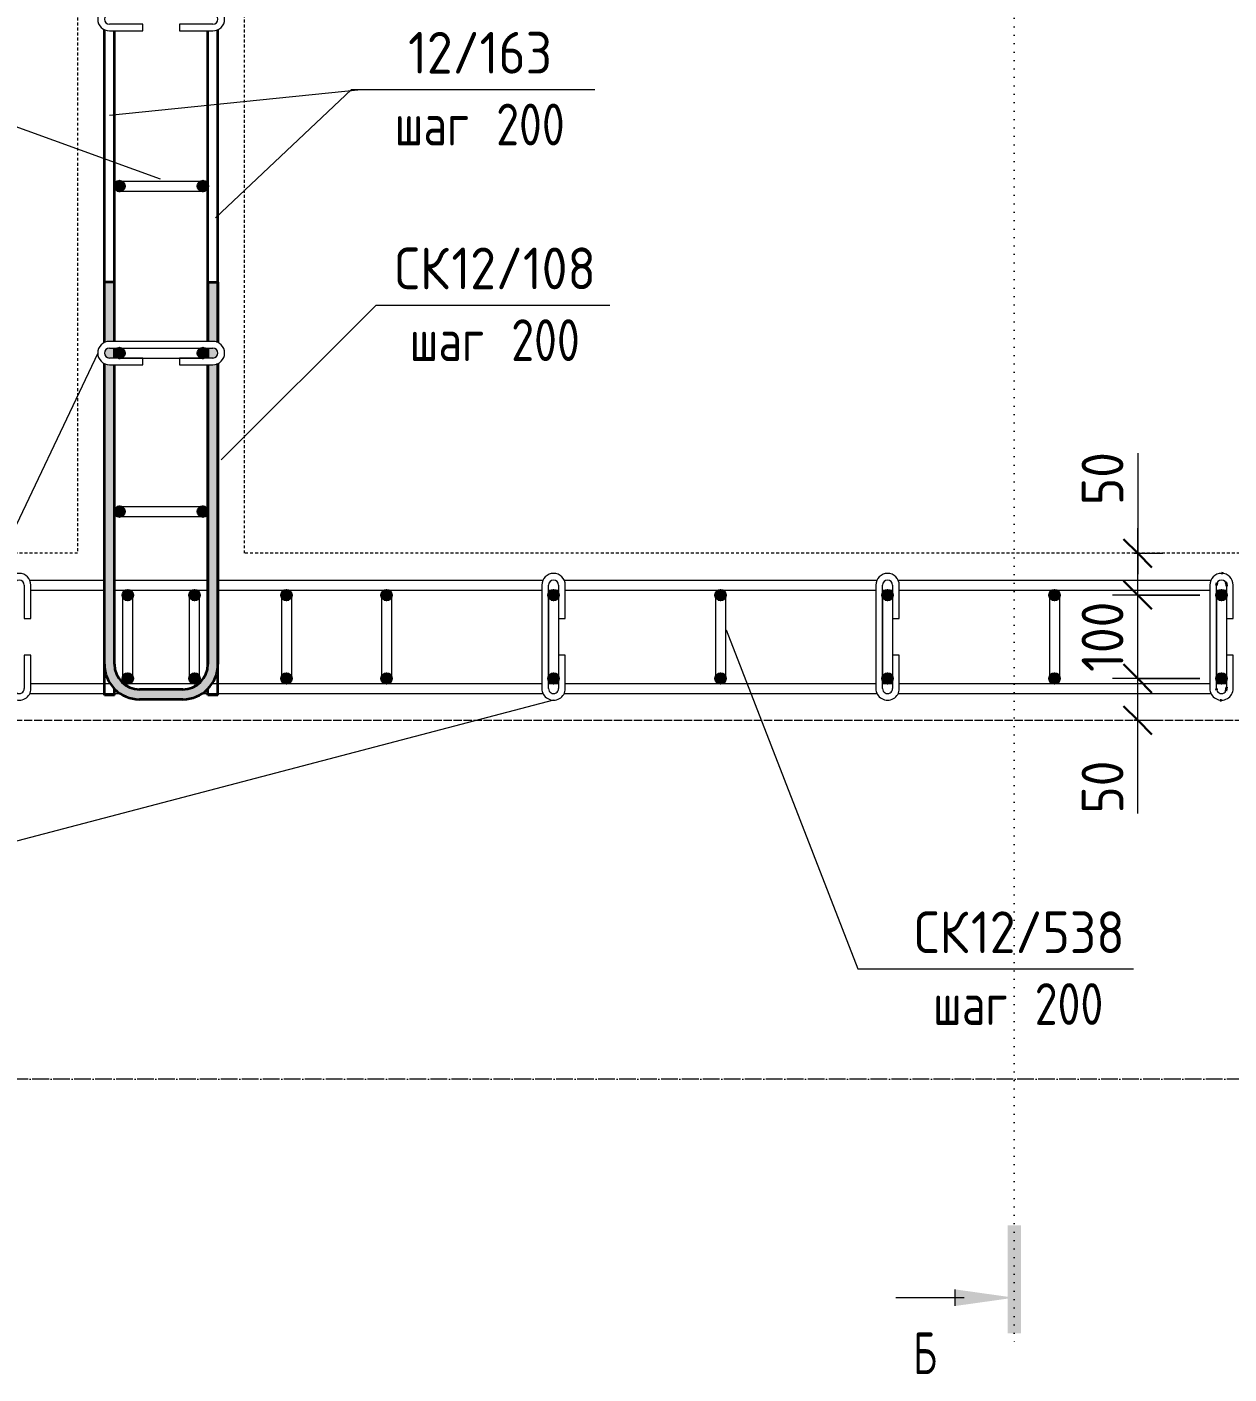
# Model space of a CAD drawing. Header units: millimetres. Extents: x -35709 to -15218, y -2926 to 78616.
# Drawn here: x -31941 to -30501, y 75552 to 77166 of the extents above; entities that cross this region are included whole.
import ezdxf

# ---------------------------------------------------------------- set-up
doc = ezdxf.new("R2010")
doc.units = ezdxf.units.MM
for name, pattern in [('01 Штриховая _4 мм_', [6, 3.5, -2.5]), ('01 Штриховая _8 мм_', [12, 8, -4]), ('02 Штрихпунктирная _20 мм_', [25, 20, -2.5, 0, -2.5]), ('04 Пунктир 10мм', [10, 0, -10])]:
    doc.linetypes.add(name, pattern=pattern)
for name, color, linetype, lineweight in [('AA_Dim', 7, 'Continuous', 9), ('AA_Dim-20', 7, 'Continuous', 9), ('AA_Oformlenie', 7, 'Continuous', 9), ('AA_Razrez', 7, 'Continuous', 9), ('AA_Vinoska', 7, 'Continuous', 9), ('KR_Armatura', 7, 'Continuous', 20), ('KR_Armatura_Tonkie', 7, 'Continuous', 20), ('Оси', 7, 'Continuous', 9)]:
    doc.layers.add(name, color=color, linetype=linetype, lineweight=lineweight)
doc.layers.add('AF_Stena_Опалубка', color=7, linetype='Continuous', lineweight=20, true_color=0x0063c6)
doc.layers.add('KR_Fundament', color=7, linetype='Continuous', lineweight=20, true_color=0x804000)
doc.styles.add('ISOCPEUR', font='isocpeur.TTF', dxfattribs={"width": 0.7, "height": 50})
doc.styles.add('ISOCPEUR_1', font='isocpeur.TTF', dxfattribs={"width": 0.9, "height": 50})
doc.styles.add('ISOCPEUR_2', font='isocpeur.TTF', dxfattribs={"width": 0.8, "height": 50})
doc.dimstyles.new('00_Точн_3_знака__прозр_', dxfattribs={"dimscale": 304.8, "dimtxt": 50.137748, "dimasz": 0.111549, "dimexe": 0.098425, "dimexo": 0.065617, "dimgap": 0.006562, "dimtad": 1, "dimdec": 3, "dimrnd": 0.001, "dimdsep": 46, "dimtxsty": 'ISOCPEUR_1', "dimblk1": 'OBLIQUE', "dimblk2": 'OBLIQUE', "dimsah": 1, "dimcen": 0.09, "dimdle": 0.098425, "dimazin": 0, "dimtfac": 1, "dimtdec": 4, "dimtix": 1, "dimtmove": 0, "dimatfit": 3, "dimfxl": 1, "dimtvp": 1, "dimtolj": 1, "dimtzin": 0, "dimlwd": 18, "dimlwe": 18, "dimarcsym": 2})
doc.dimstyles.new('00_Точн_3_знака__прозр__1', dxfattribs={"dimscale": 304.8, "dimtxt": 50.137748, "dimasz": 0.111549, "dimexe": 0.098425, "dimexo": 0.065617, "dimgap": 0.006562, "dimtad": 1, "dimdec": 3, "dimrnd": 0.001, "dimdsep": 46, "dimtxsty": 'ISOCPEUR_1', "dimblk1": 'OBLIQUE', "dimblk2": 'OBLIQUE', "dimsah": 1, "dimcen": 0.09, "dimdle": 0.098425, "dimazin": 0, "dimtfac": 1, "dimtdec": 4, "dimtix": 1, "dimtmove": 1, "dimatfit": 3, "dimfxl": 1, "dimtvp": 1, "dimtolj": 1, "dimtzin": 0, "dimlwd": 18, "dimlwe": 18, "dimarcsym": 2})

# ---------------------------------------------------------------- blocks, each defined once
blk = doc.blocks.new('261_Шпилька массив _НесАрм_РабПлоск_ - 6 А240-3883579-План армирования стен')
at = {"layer": 'KR_Armatura_Tonkie', "lineweight": 35}
for p, q in [((40.6, 9.2), (42.4, 9.4)), ((165.8, 9.5), (169, 8.8)), ((180.3, 2.1), (180.4, 3.6)), ((43.9, -2.5), (39.2, -1.6)), ((168.9, -1.9), (165, -2.5)), ((169.9, -1.3), (169, -1.9))]:
    blk.add_line(p, q, dxfattribs=at)
at = {"layer": 'KR_Armatura_Tonkie', "lineweight": 35, "flags": 128}
blk.add_lwpolyline([(28.6, 5.2), (28.5, 5), (28.4, 3.6)], dxfattribs=at)
blk = doc.blocks.new('079_Шпилька _ЭлУзла_ - d8 А240-3884576-План армирования стен')
at = {"layer": 'AA_Oformlenie'}
for p, q in [((40, 14), (0, 14)), ((0, 6), (40, 6)), ((40, 6), (40, 14)), ((124, 14), (84, 14)), ((84, 14), (84, 6)), ((84, 6), (124, 6)), ((124, -6), (0, -6)), ((0, -14), (124, -14))]:
    blk.add_line(p, q, dxfattribs=at)
for centre, radius, start, end in [((0, 0), 14, 90, 270), ((0, 0), 6, 90, 270), ((124, 0), 14, 270, 90), ((124, 0), 6, 270, 90)]:
    blk.add_arc(centre, radius, start, end, dxfattribs=at)
blk = doc.blocks.new('Разрез - Номер узла_ сзади-394133-План армирования стен')
at = {"layer": 'AA_Razrez'}
for points in [[(7.329, 0.404), (7.329, -0.394), (0.873, -0.394), (0.873, 0.404)], [(3.497, -3.533), (2.503, -3.533), (3, 0)]]:
    blk.add_hatch(color=256, dxfattribs=at).paths.add_polyline_path(points)
for p, q in [((3, -3), (3, -7.096)), ((2.503, -3.533), (3.497, -3.533))]:
    blk.add_line(p, q, dxfattribs=at)
blk = doc.blocks.new('DIMBLOCK28-План армирования стен')
at = {"layer": 'AA_Dim-20', "color": 30, "lineweight": 30, "true_color": 0xff8000, "transparency": 16777216}
for p, q in [((-30610.5, 76385), (-30627.5, 76402)), ((-30610.5, 76385), (-30593.5, 76368)), ((-30610.5, 76335), (-30627.5, 76352)), ((-30610.5, 76335), (-30593.5, 76318))]:
    blk.add_line(p, q, dxfattribs=at)
at = {"layer": 'AA_Dim-20', "color": 30, "lineweight": 18, "true_color": 0xff8000, "transparency": 16777216}
for p, q in [((-30536.1, 76385), (-30640.5, 76385)), ((-30610.5, 76305), (-30610.5, 76385)), ((-30610.5, 76385), (-30536.1, 76385)), ((-30610.5, 76305.6), (-30610.5, 76360)), ((-30614.5, 76335), (-30580.5, 76335)), ((-30610.5, 76335), (-30614.5, 76335)), ((-30610.5, 76223.1), (-30610.5, 76305.6))]:
    blk.add_line(p, q, dxfattribs=at)
at = {"layer": 'AA_Dim-20', "color": 0, "lineweight": 18, "transparency": 16777216, "insert": (-30677.6, 76223.1), "char_height": 50, "width": 74.923, "attachment_point": 1, "rotation": 90, "line_spacing_factor": 1.135194, "style": 'ISOCPEUR_1'}
blk.add_mtext('50', dxfattribs=at)
blk = doc.blocks.new('_Oblique')
at = {"color": 0, "linetype": 'ByBlock', "lineweight": -2}
blk.add_line((-0.5, -0.5), (0.5, 0.5), dxfattribs=at)
blk = doc.blocks.new('DIMBLOCK29-План армирования стен')
at = {"layer": 'AA_Dim-20', "color": 30, "lineweight": 30, "true_color": 0xff8000, "transparency": 16777216}
for p, q in [((-30610.5, 76485), (-30627.5, 76502)), ((-30610.5, 76485), (-30593.5, 76468)), ((-30610.5, 76385), (-30627.5, 76402)), ((-30610.5, 76385), (-30593.5, 76368))]:
    blk.add_line(p, q, dxfattribs=at)
at = {"layer": 'AA_Dim-20', "color": 30, "lineweight": 18, "true_color": 0xff8000, "transparency": 16777216}
for p, q in [((-30536.1, 76485), (-30640.5, 76485)), ((-30610.5, 76385), (-30610.5, 76485)), ((-30610.5, 76485), (-30536.1, 76485)), ((-30536.1, 76385), (-30640.5, 76385)), ((-30610.5, 76385), (-30536.1, 76385))]:
    blk.add_line(p, q, dxfattribs=at)
at = {"layer": 'AA_Dim-20', "color": 0, "lineweight": 18, "transparency": 16777216, "insert": (-30677.6, 76392.9), "char_height": 50, "width": 101.032, "attachment_point": 1, "rotation": 90, "line_spacing_factor": 1.135194, "style": 'ISOCPEUR_1'}
blk.add_mtext('100', dxfattribs=at)
blk = doc.blocks.new('DIMBLOCK30-План армирования стен')
at = {"layer": 'AA_Dim-20', "color": 30, "lineweight": 18, "true_color": 0xff8000, "transparency": 16777216}
for p, q in [((-30610.5, 76655.1), (-30610.5, 76572.7)), ((-30610.5, 76572.7), (-30610.5, 76510)), ((-30610.5, 76485), (-30610.5, 76565)), ((-30614.5, 76535), (-30580.5, 76535)), ((-30610.5, 76535), (-30614.5, 76535)), ((-30536.1, 76485), (-30640.5, 76485)), ((-30610.5, 76485), (-30536.1, 76485))]:
    blk.add_line(p, q, dxfattribs=at)
at = {"layer": 'AA_Dim-20', "color": 30, "lineweight": 30, "true_color": 0xff8000, "transparency": 16777216}
for p, q in [((-30610.5, 76535), (-30627.5, 76552)), ((-30610.5, 76535), (-30593.5, 76518)), ((-30610.5, 76485), (-30627.5, 76502)), ((-30610.5, 76485), (-30593.5, 76468))]:
    blk.add_line(p, q, dxfattribs=at)
at = {"layer": 'AA_Dim-20', "color": 0, "lineweight": 18, "transparency": 16777216, "insert": (-30677.6, 76592.7), "char_height": 50, "width": 74.923, "attachment_point": 1, "rotation": 90, "line_spacing_factor": 1.135194, "style": 'ISOCPEUR_1'}
blk.add_mtext('50', dxfattribs=at)
blk = doc.blocks.new('042_М_Арматуры - Диам длина поз _ Шаг-2260295-План армирования стен')
at = {"layer": 'AA_Vinoska'}
blk.add_line((-7, 0), (7, 0), dxfattribs=at)

msp = doc.modelspace()

# ---------------------------------------------------------------- hatches: boundary and pattern name
at = {"layer": 'KR_Armatura', "lineweight": 35}
h = msp.add_hatch(color=256, dxfattribs=at)
edge = h.paths.add_edge_path()
edge.add_arc((-31830.0616, 76975), 6, 0, 360)
for points in [[(-31830.0616, 76969), (-31824.8655, 76972), (-31824.8655, 76978), (-31830.0616, 76981), (-31835.2578, 76978), (-31835.2578, 76972)], [(-31730.0616, 76969), (-31724.8655, 76972), (-31724.8655, 76978), (-31730.0616, 76981), (-31735.2578, 76978), (-31735.2578, 76972)], [(-31830.0616, 76769), (-31824.8655, 76772), (-31824.8655, 76778), (-31830.0616, 76781), (-31835.2578, 76778), (-31835.2578, 76772)], [(-31730.0616, 76769), (-31724.8655, 76772), (-31724.8655, 76778), (-31730.0616, 76781), (-31735.2578, 76778), (-31735.2578, 76772), (-31731.0111, 76769.5482)], [(-31830.0616, 76579), (-31824.8655, 76582), (-31824.8655, 76588), (-31830.0616, 76591), (-31835.2578, 76588), (-31835.2578, 76582)], [(-31730.0616, 76579), (-31724.8655, 76582), (-31724.8655, 76588), (-31730.0616, 76591), (-31735.2578, 76588), (-31735.2578, 76582)], [(-31823.0616, 76479.8038), (-31817.0616, 76479.8038), (-31814.0616, 76485), (-31817.0616, 76490.1962), (-31823.0616, 76490.1962), (-31826.0616, 76485)], [(-31743.0616, 76479.8038), (-31737.0616, 76479.8038), (-31734.0616, 76485), (-31737.0616, 76490.1962), (-31743.0616, 76490.1962), (-31746.0616, 76485)], [(-31633.0616, 76479.8038), (-31627.0616, 76479.8038), (-31624.0616, 76485), (-31627.0616, 76490.1962), (-31633.0616, 76490.1962), (-31636.0616, 76485)], [(-31507.0616, 76479.8038), (-31504.0616, 76485), (-31507.0616, 76490.1962), (-31513.0616, 76490.1962), (-31516.0616, 76485), (-31513.0616, 76479.8038)], [(-31313.0616, 76479.8038), (-31307.0616, 76479.8038), (-31304.0616, 76485), (-31307.0616, 76490.1962), (-31313.0616, 76490.1962), (-31316.0616, 76485)], [(-31113.0616, 76479.8038), (-31107.0616, 76479.8038), (-31104.0616, 76485), (-31107.0616, 76490.1962), (-31113.0616, 76490.1962), (-31116.0616, 76485)], [(-30913.0616, 76479.8038), (-30907.0616, 76479.8038), (-30904.0616, 76485), (-30907.0616, 76490.1962), (-30913.0616, 76490.1962), (-30916.0616, 76485)], [(-30713.0616, 76479.8038), (-30707.0616, 76479.8038), (-30704.0616, 76485), (-30707.0616, 76490.1962), (-30713.0616, 76490.1962), (-30716.0616, 76485)], [(-30512.545, 76479.8038), (-30507.0616, 76479.8038), (-30504.0616, 76485), (-30507.0616, 76490.1962), (-30513.0616, 76490.1962), (-30516.0616, 76485), (-30513.0616, 76479.8038)], [(-31823.0616, 76379.8038), (-31817.0616, 76379.8038), (-31814.0616, 76385), (-31817.0616, 76390.1962), (-31823.0616, 76390.1962), (-31826.0616, 76385)], [(-31743.0616, 76379.8038), (-31737.0616, 76379.8038), (-31734.0616, 76385), (-31737.0616, 76390.1962), (-31743.0616, 76390.1962), (-31746.0616, 76385)], [(-31633.0616, 76379.8038), (-31627.0616, 76379.8038), (-31624.0616, 76385), (-31627.0616, 76390.1962), (-31633.0616, 76390.1962), (-31636.0616, 76385)], [(-31507.0616, 76379.8038), (-31504.0616, 76385), (-31507.0616, 76390.1962), (-31513.0616, 76390.1962), (-31516.0616, 76385), (-31513.0616, 76379.8038)], [(-31313.0616, 76379.8038), (-31307.0616, 76379.8038), (-31304.0616, 76385), (-31307.0616, 76390.1962), (-31313.0616, 76390.1962), (-31316.0616, 76385)], [(-31113.0616, 76379.8038), (-31107.0616, 76379.8038), (-31104.0616, 76385), (-31107.0616, 76390.1962), (-31113.0616, 76390.1962), (-31116.0616, 76385)], [(-30913.0616, 76379.8038), (-30907.0616, 76379.8038), (-30904.0616, 76385), (-30907.0616, 76390.1962), (-30913.0616, 76390.1962), (-30916.0616, 76385)], [(-30713.0616, 76379.8038), (-30707.0616, 76379.8038), (-30704.0616, 76385), (-30707.0616, 76390.1962), (-30713.0616, 76390.1962), (-30716.0616, 76385)], [(-30512.545, 76379.8038), (-30507.0616, 76379.8038), (-30504.0616, 76385), (-30507.0616, 76390.1962), (-30513.0616, 76390.1962), (-30516.0616, 76385), (-30513.0616, 76379.8038)]]:
    msp.add_hatch(color=256, dxfattribs=at).paths.add_polyline_path(points)
h = msp.add_hatch(color=256, dxfattribs=at)
edge = h.paths.add_edge_path()
edge.add_arc((-31730.0616, 76975), 6, 0, 360)
h = msp.add_hatch(color=256, dxfattribs=at)
edge = h.paths.add_edge_path()
edge.add_arc((-31830.0616, 76775), 6, 0, 360)
h = msp.add_hatch(color=256, dxfattribs=at)
edge = h.paths.add_edge_path()
edge.add_arc((-31730.0616, 76775), 6, 0, 360)
h = msp.add_hatch(color=256, dxfattribs=at)
edge = h.paths.add_edge_path()
edge.add_arc((-31830.0616, 76585), 6, 0, 360)
h = msp.add_hatch(color=256, dxfattribs=at)
edge = h.paths.add_edge_path()
edge.add_arc((-31730.0616, 76585), 6, 0, 360)
h = msp.add_hatch(color=256, dxfattribs=at)
edge = h.paths.add_edge_path()
edge.add_arc((-31820.0616, 76485), 6, 0, 360)
h = msp.add_hatch(color=256, dxfattribs=at)
edge = h.paths.add_edge_path()
edge.add_arc((-31740.0616, 76485), 6, 0, 360)
h = msp.add_hatch(color=256, dxfattribs=at)
edge = h.paths.add_edge_path()
edge.add_arc((-31630.0616, 76485), 6, 0, 360)
h = msp.add_hatch(color=256, dxfattribs=at)
edge = h.paths.add_edge_path()
edge.add_arc((-31510.0616, 76485), 6, 0, 360)
h = msp.add_hatch(color=256, dxfattribs=at)
edge = h.paths.add_edge_path()
edge.add_arc((-31310.0616, 76485), 6, 0, 360)
h = msp.add_hatch(color=256, dxfattribs=at)
edge = h.paths.add_edge_path()
edge.add_arc((-31110.0616, 76485), 6, 0, 360)
h = msp.add_hatch(color=256, dxfattribs=at)
edge = h.paths.add_edge_path()
edge.add_arc((-30910.0616, 76485), 6, 0, 360)
h = msp.add_hatch(color=256, dxfattribs=at)
edge = h.paths.add_edge_path()
edge.add_arc((-30710.0616, 76485), 6, 0, 360)
h = msp.add_hatch(color=256, dxfattribs=at)
edge = h.paths.add_edge_path()
edge.add_arc((-30510.0616, 76485), 6, 0, 360)
h = msp.add_hatch(color=256, dxfattribs=at)
edge = h.paths.add_edge_path()
edge.add_arc((-31820.0616, 76385), 6, 0, 360)
h = msp.add_hatch(color=256, dxfattribs=at)
edge = h.paths.add_edge_path()
edge.add_arc((-31740.0616, 76385), 6, 0, 360)
h = msp.add_hatch(color=256, dxfattribs=at)
edge = h.paths.add_edge_path()
edge.add_arc((-31630.0616, 76385), 6, 0, 360)
h = msp.add_hatch(color=256, dxfattribs=at)
edge = h.paths.add_edge_path()
edge.add_arc((-31510.0616, 76385), 6, 0, 360)
h = msp.add_hatch(color=256, dxfattribs=at)
edge = h.paths.add_edge_path()
edge.add_arc((-31310.0616, 76385), 6, 0, 360)
h = msp.add_hatch(color=256, dxfattribs=at)
edge = h.paths.add_edge_path()
edge.add_arc((-31110.0616, 76385), 6, 0, 360)
h = msp.add_hatch(color=256, dxfattribs=at)
edge = h.paths.add_edge_path()
edge.add_arc((-30910.0616, 76385), 6, 0, 360)
h = msp.add_hatch(color=256, dxfattribs=at)
edge = h.paths.add_edge_path()
edge.add_arc((-30710.0616, 76385), 6, 0, 360)
h = msp.add_hatch(color=256, dxfattribs=at)
edge = h.paths.add_edge_path()
edge.add_arc((-30510.0616, 76385), 6, 0, 360)
at = {"layer": 'KR_Armatura_Tonkie'}
h = msp.add_hatch(color=256, dxfattribs=at)
h.paths.add_polyline_path([(-31848.0616, 76402), (-31836.0616, 76402), (-31836.0616, 76761), (-31843.6145, 76761.2044), (-31845.6851, 76761.477), (-31848.0616, 76762.4614), (-31848.0616, 76415.6724)])
h.paths.add_polyline_path([(-31836.0616, 76769), (-31836.0616, 76781), (-31843.6145, 76780.7956), (-31845.6851, 76779.7177), (-31846.3042, 76779.2426), (-31847.2578, 76778), (-31847.8572, 76776.5529), (-31848.0616, 76775), (-31847.8572, 76773.4471), (-31846.7794, 76771.3765), (-31845.6851, 76770.2823), (-31845.0616, 76769.8038), (-31843.6145, 76769.2044), (-31842.0616, 76769)])
h.paths.add_polyline_path([(-31848.0616, 76787.5386), (-31845.6851, 76788.523), (-31842.0616, 76789), (-31836.0616, 76789), (-31836.0616, 76860), (-31848.0616, 76860), (-31848.0616, 76788.523)])
h = msp.add_hatch(color=256, dxfattribs=at)
h.paths.add_polyline_path([(-31712.0616, 76402), (-31712.2661, 76762.3767), (-31715.0616, 76761.395), (-31718.0616, 76761), (-31724.0616, 76761), (-31724.0616, 76402)])
h.paths.add_polyline_path([(-31724.0616, 76769), (-31716.5087, 76769.2044), (-31715.0616, 76769.8038), (-31713.3439, 76771.3765), (-31712.8655, 76772), (-31712.2661, 76773.4471), (-31712.0616, 76775), (-31712.2661, 76776.5529), (-31713.3439, 76778.6235), (-31713.819, 76779.2426), (-31715.0616, 76780.1962), (-31716.5087, 76780.7956), (-31718.0616, 76781), (-31724.0616, 76780.7956), (-31724.0616, 76769.2044)])
h.paths.add_polyline_path([(-31712.0616, 76787.5386), (-31712.0616, 76860), (-31724.0616, 76860), (-31724.0616, 76789), (-31716.5087, 76788.7956), (-31713.819, 76788.2665), (-31712.8655, 76787.8715)])
for points in [[(-31806.0616, 76360), (-31806.0616, 76372), (-31813.8262, 76373.0222), (-31821.0616, 76376.0192), (-31827.2748, 76380.7868), (-31832.0424, 76387), (-31835.0394, 76394.2354), (-31836.0616, 76402), (-31848.0616, 76402), (-31846.6305, 76391.1296), (-31842.4347, 76381), (-31835.7601, 76372.3015), (-31827.0616, 76365.6269), (-31816.932, 76361.4311)], [(-31754.0616, 76360), (-31743.1912, 76361.4311), (-31733.0616, 76365.6269), (-31724.3631, 76372.3015), (-31717.6885, 76381), (-31713.4927, 76391.1296), (-31712.0616, 76402), (-31724.0616, 76402), (-31725.0838, 76394.2354), (-31728.0808, 76387), (-31732.8484, 76380.7868), (-31739.0616, 76376.0192), (-31746.297, 76373.0222), (-31754.0616, 76372)], [(-31776.1394, 76360), (-31754.0616, 76360), (-31754.0616, 76372), (-31806.0616, 76372), (-31806.0616, 76360)]]:
    msp.add_hatch(color=256, dxfattribs=at).paths.add_polyline_path(points)

# ---------------------------------------------------------------- linework, layer by layer
at = {"layer": 'AA_Razrez', "color": 7, "linetype": '04 Пунктир 10мм', "true_color": 0xffffff}
msp.add_line((-30758.2915, 78590.0819), (-30758.2915, 75583.0699), dxfattribs=at)
at = {"layer": 'AA_Vinoska'}
for p, q in [((-31842.0616, 77059.8668), (-31540.5893, 77090.8091)), ((-31715.0685, 76936.8454), (-31552.0306, 77090.8091)), ((-31552.0306, 77090.8091), (-31540.5893, 77090.8091)), ((-31780.6776, 76983.3355), (-31972.4558, 77052.9814)), ((-31708.1155, 76647.0521), (-31522.571, 76832.4077)), ((-31856.0616, 76775), (-32158.987, 76136.3245)), ((-31103.1779, 76443.2283), (-30945.6203, 76036.9495)), ((-31310.0616, 76359), (-32158.987, 76136.3245)), ((-30945.6203, 76036.9495), (-30895.5932, 76036.9495))]:
    msp.add_line(p, q, dxfattribs=at)
at = {"layer": 'AF_Stena_Опалубка', "linetype": '01 Штриховая _4 мм_'}
for p, q in [((-31880.0616, 77825), (-31880.0616, 76535)), ((-31680.0616, 76535), (-31680.0616, 77825)), ((-31880.0616, 76535), (-34680.0616, 76535)), ((-29960.0616, 76535), (-31680.0616, 76535)), ((-34680.0616, 76335), (-31880.0616, 76335)), ((-31880.0616, 76335), (-29960.0616, 76335))]:
    msp.add_line(p, q, dxfattribs=at)
at = {"layer": 'KR_Armatura', "lineweight": 35}
for p, q in [((-31830.0616, 76981), (-31835.2578, 76978)), ((-31824.8655, 76978), (-31830.0616, 76981)), ((-31730.0616, 76981), (-31735.2578, 76978)), ((-31724.8655, 76978), (-31730.0616, 76981)), ((-31835.2578, 76978), (-31835.2578, 76972)), ((-31835.2578, 76972), (-31830.0616, 76969)), ((-31830.0616, 76969), (-31824.8655, 76972)), ((-31824.8655, 76972), (-31824.8655, 76978)), ((-31735.2578, 76978), (-31735.2578, 76972)), ((-31735.2578, 76972), (-31730.0616, 76969)), ((-31730.0616, 76969), (-31724.8655, 76972)), ((-31724.8655, 76972), (-31724.8655, 76978)), ((-31830.0616, 76781), (-31835.2578, 76778)), ((-31835.2578, 76778), (-31835.2578, 76772)), ((-31835.2578, 76772), (-31830.0616, 76769)), ((-31824.8655, 76778), (-31830.0616, 76781)), ((-31830.0616, 76769), (-31824.8655, 76772)), ((-31824.8655, 76772), (-31824.8655, 76778)), ((-31730.0616, 76781), (-31735.2578, 76778)), ((-31735.2578, 76778), (-31735.2578, 76772)), ((-31735.2578, 76772), (-31731.0111, 76769.5482)), ((-31724.8655, 76778), (-31730.0616, 76781)), ((-31730.0616, 76769), (-31724.8655, 76772)), ((-31724.8655, 76772), (-31724.8655, 76778)), ((-31731.0111, 76769.5482), (-31730.0616, 76769)), ((-31830.0616, 76591), (-31835.2578, 76588)), ((-31835.2578, 76588), (-31835.2578, 76582)), ((-31835.2578, 76582), (-31830.0616, 76579)), ((-31824.8655, 76588), (-31830.0616, 76591)), ((-31830.0616, 76579), (-31824.8655, 76582)), ((-31824.8655, 76582), (-31824.8655, 76588)), ((-31730.0616, 76591), (-31735.2578, 76588)), ((-31735.2578, 76588), (-31735.2578, 76582)), ((-31735.2578, 76582), (-31730.0616, 76579)), ((-31724.8655, 76588), (-31730.0616, 76591)), ((-31730.0616, 76579), (-31724.8655, 76582)), ((-31724.8655, 76582), (-31724.8655, 76588)), ((-31823.0616, 76490.1962), (-31826.0616, 76485)), ((-31826.0616, 76485), (-31823.0616, 76479.8038)), ((-31817.0616, 76490.1962), (-31823.0616, 76490.1962)), ((-31823.0616, 76479.8038), (-31817.0616, 76479.8038)), ((-31814.0616, 76485), (-31817.0616, 76490.1962)), ((-31817.0616, 76479.8038), (-31814.0616, 76485)), ((-31743.0616, 76490.1962), (-31746.0616, 76485)), ((-31746.0616, 76485), (-31743.0616, 76479.8038)), ((-31737.0616, 76490.1962), (-31743.0616, 76490.1962)), ((-31743.0616, 76479.8038), (-31737.0616, 76479.8038)), ((-31734.0616, 76485), (-31737.0616, 76490.1962)), ((-31737.0616, 76479.8038), (-31734.0616, 76485)), ((-31633.0616, 76490.1962), (-31636.0616, 76485)), ((-31636.0616, 76485), (-31633.0616, 76479.8038)), ((-31627.0616, 76490.1962), (-31633.0616, 76490.1962)), ((-31633.0616, 76479.8038), (-31627.0616, 76479.8038)), ((-31624.0616, 76485), (-31627.0616, 76490.1962)), ((-31627.0616, 76479.8038), (-31624.0616, 76485)), ((-31513.0616, 76490.1962), (-31516.0616, 76485)), ((-31516.0616, 76485), (-31513.0616, 76479.8038)), ((-31507.0616, 76490.1962), (-31513.0616, 76490.1962)), ((-31513.0616, 76479.8038), (-31507.0616, 76479.8038)), ((-31504.0616, 76485), (-31507.0616, 76490.1962)), ((-31507.0616, 76479.8038), (-31504.0616, 76485)), ((-31313.0616, 76490.1962), (-31316.0616, 76485)), ((-31316.0616, 76485), (-31313.0616, 76479.8038)), ((-31307.0616, 76490.1962), (-31313.0616, 76490.1962)), ((-31313.0616, 76479.8038), (-31307.0616, 76479.8038)), ((-31304.0616, 76485), (-31307.0616, 76490.1962)), ((-31307.0616, 76479.8038), (-31304.0616, 76485)), ((-31113.0616, 76490.1962), (-31116.0616, 76485)), ((-31116.0616, 76485), (-31113.0616, 76479.8038)), ((-31107.0616, 76490.1962), (-31113.0616, 76490.1962)), ((-31113.0616, 76479.8038), (-31107.0616, 76479.8038)), ((-31104.0616, 76485), (-31107.0616, 76490.1962)), ((-31107.0616, 76479.8038), (-31104.0616, 76485)), ((-30913.0616, 76490.1962), (-30916.0616, 76485)), ((-30916.0616, 76485), (-30913.0616, 76479.8038)), ((-30907.0616, 76490.1962), (-30913.0616, 76490.1962)), ((-30913.0616, 76479.8038), (-30907.0616, 76479.8038)), ((-30904.0616, 76485), (-30907.0616, 76490.1962)), ((-30907.0616, 76479.8038), (-30904.0616, 76485)), ((-30713.0616, 76490.1962), (-30716.0616, 76485)), ((-30716.0616, 76485), (-30713.0616, 76479.8038)), ((-30707.0616, 76490.1962), (-30713.0616, 76490.1962)), ((-30713.0616, 76479.8038), (-30707.0616, 76479.8038)), ((-30704.0616, 76485), (-30707.0616, 76490.1962)), ((-30707.0616, 76479.8038), (-30704.0616, 76485)), ((-30513.0616, 76490.1962), (-30516.0616, 76485)), ((-30516.0616, 76485), (-30513.0616, 76479.8038)), ((-30507.0616, 76490.1962), (-30513.0616, 76490.1962)), ((-30513.0616, 76479.8038), (-30512.545, 76479.8038)), ((-30512.545, 76479.8038), (-30507.0616, 76479.8038)), ((-30504.0616, 76485), (-30507.0616, 76490.1962)), ((-30507.0616, 76479.8038), (-30504.0616, 76485)), ((-31823.0616, 76390.1962), (-31826.0616, 76385)), ((-31826.0616, 76385), (-31823.0616, 76379.8038)), ((-31817.0616, 76390.1962), (-31823.0616, 76390.1962)), ((-31814.0616, 76385), (-31817.0616, 76390.1962)), ((-31817.0616, 76379.8038), (-31814.0616, 76385)), ((-31743.0616, 76390.1962), (-31746.0616, 76385)), ((-31746.0616, 76385), (-31743.0616, 76379.8038)), ((-31737.0616, 76390.1962), (-31743.0616, 76390.1962)), ((-31734.0616, 76385), (-31737.0616, 76390.1962)), ((-31737.0616, 76379.8038), (-31734.0616, 76385)), ((-31633.0616, 76390.1962), (-31636.0616, 76385)), ((-31636.0616, 76385), (-31633.0616, 76379.8038)), ((-31627.0616, 76390.1962), (-31633.0616, 76390.1962)), ((-31624.0616, 76385), (-31627.0616, 76390.1962)), ((-31627.0616, 76379.8038), (-31624.0616, 76385)), ((-31513.0616, 76390.1962), (-31516.0616, 76385)), ((-31516.0616, 76385), (-31513.0616, 76379.8038)), ((-31507.0616, 76390.1962), (-31513.0616, 76390.1962)), ((-31504.0616, 76385), (-31507.0616, 76390.1962)), ((-31507.0616, 76379.8038), (-31504.0616, 76385)), ((-31313.0616, 76390.1962), (-31316.0616, 76385)), ((-31316.0616, 76385), (-31313.0616, 76379.8038)), ((-31307.0616, 76390.1962), (-31313.0616, 76390.1962)), ((-31304.0616, 76385), (-31307.0616, 76390.1962)), ((-31307.0616, 76379.8038), (-31304.0616, 76385)), ((-31113.0616, 76390.1962), (-31116.0616, 76385)), ((-31116.0616, 76385), (-31113.0616, 76379.8038)), ((-31107.0616, 76390.1962), (-31113.0616, 76390.1962)), ((-31104.0616, 76385), (-31107.0616, 76390.1962)), ((-31107.0616, 76379.8038), (-31104.0616, 76385)), ((-30913.0616, 76390.1962), (-30916.0616, 76385)), ((-30916.0616, 76385), (-30913.0616, 76379.8038)), ((-30907.0616, 76390.1962), (-30913.0616, 76390.1962)), ((-30904.0616, 76385), (-30907.0616, 76390.1962)), ((-30907.0616, 76379.8038), (-30904.0616, 76385)), ((-30713.0616, 76390.1962), (-30716.0616, 76385)), ((-30716.0616, 76385), (-30713.0616, 76379.8038)), ((-30707.0616, 76390.1962), (-30713.0616, 76390.1962)), ((-30704.0616, 76385), (-30707.0616, 76390.1962)), ((-30707.0616, 76379.8038), (-30704.0616, 76385)), ((-30513.0616, 76390.1962), (-30516.0616, 76385)), ((-30516.0616, 76385), (-30513.0616, 76379.8038)), ((-30507.0616, 76390.1962), (-30513.0616, 76390.1962)), ((-30504.0616, 76385), (-30507.0616, 76390.1962)), ((-30507.0616, 76379.8038), (-30504.0616, 76385)), ((-31823.0616, 76379.8038), (-31817.0616, 76379.8038)), ((-31743.0616, 76379.8038), (-31737.0616, 76379.8038)), ((-31633.0616, 76379.8038), (-31627.0616, 76379.8038)), ((-31513.0616, 76379.8038), (-31507.0616, 76379.8038)), ((-31313.0616, 76379.8038), (-31307.0616, 76379.8038)), ((-31113.0616, 76379.8038), (-31107.0616, 76379.8038)), ((-30913.0616, 76379.8038), (-30907.0616, 76379.8038)), ((-30713.0616, 76379.8038), (-30707.0616, 76379.8038)), ((-30513.0616, 76379.8038), (-30512.545, 76379.8038)), ((-30512.545, 76379.8038), (-30507.0616, 76379.8038))]:
    msp.add_line(p, q, dxfattribs=at)
for centre in [(-31830.0616, 76975), (-31730.0616, 76975), (-31830.0616, 76775), (-31730.0616, 76775), (-31830.0616, 76585), (-31730.0616, 76585), (-31820.0616, 76485), (-31740.0616, 76485), (-31630.0616, 76485), (-31510.0616, 76485), (-31310.0616, 76485), (-31110.0616, 76485), (-30910.0616, 76485), (-30710.0616, 76485), (-30510.0616, 76485), (-31820.0616, 76385), (-31740.0616, 76385), (-31630.0616, 76385), (-31510.0616, 76385), (-31310.0616, 76385), (-31110.0616, 76385), (-30910.0616, 76385), (-30710.0616, 76385), (-30510.0616, 76385)]:
    msp.add_circle(centre, 6, dxfattribs=at)
at = {"layer": 'KR_Armatura_Tonkie', "lineweight": 35}
for p, q in [((-31848.0616, 76787.5386), (-31848.0616, 77162.4614)), ((-31836.0616, 76789), (-31836.0616, 77161)), ((-31724.0616, 76789), (-31724.0616, 77161)), ((-31712.0616, 76787.5386), (-31712.0616, 77162.4614)), ((-31836.0616, 76860), (-31848.0616, 76860)), ((-31848.0616, 76787.5386), (-31848.0616, 76860)), ((-31836.0616, 76789), (-31836.0616, 76860)), ((-31724.0616, 76860), (-31724.0616, 76789)), ((-31724.0616, 76860), (-31712.0616, 76860)), ((-31712.0616, 76860), (-31712.0616, 76787.5386)), ((-31836.0616, 76769), (-31836.0616, 76781)), ((-31836.0616, 76769), (-31836.0616, 76781)), ((-31724.0616, 76769), (-31724.0616, 76781)), ((-31724.0616, 76781), (-31724.0616, 76769)), ((-31848.0616, 76365), (-31848.0616, 76762.4614)), ((-31848.0616, 76402), (-31848.0616, 76762.4614)), ((-31836.0616, 76402), (-31836.0616, 76761)), ((-31836.0616, 76402), (-31836.0616, 76761)), ((-31724.0616, 76402), (-31724.0616, 76761)), ((-31724.0616, 76761), (-31724.0616, 76402)), ((-31712.0616, 76365), (-31712.0616, 76762.4614)), ((-31712.0616, 76762.4614), (-31712.0616, 76402)), ((-31836.0616, 76365), (-31836.0616, 76372.6945)), ((-31754.0616, 76372), (-31806.0616, 76372)), ((-31724.0616, 76365), (-31724.0616, 76372.6945)), ((-31836.0616, 76365), (-31848.0616, 76365)), ((-31754.0616, 76360), (-31806.0616, 76360)), ((-31712.0616, 76365), (-31724.0616, 76365))]:
    msp.add_line(p, q, dxfattribs=at)
at = {"layer": 'KR_Armatura_Tonkie'}
for p, q in [((-31830.0616, 76981), (-31794.0616, 76981)), ((-31794.0616, 76981), (-31766.0616, 76981)), ((-31766.0616, 76981), (-31730.0616, 76981)), ((-31830.0616, 76969), (-31794.0616, 76969)), ((-31794.0616, 76969), (-31766.0616, 76969)), ((-31766.0616, 76969), (-31730.0616, 76969)), ((-31830.0616, 76781), (-31794.0616, 76781)), ((-31794.0616, 76781), (-31766.0616, 76781)), ((-31766.0616, 76781), (-31730.0616, 76781)), ((-31830.0616, 76769), (-31794.0616, 76769)), ((-31794.0616, 76769), (-31766.0616, 76769)), ((-31766.0616, 76769), (-31730.0616, 76769)), ((-31830.0616, 76591), (-31794.0616, 76591)), ((-31830.0616, 76579), (-31794.0616, 76579)), ((-31794.0616, 76591), (-31766.0616, 76591)), ((-31794.0616, 76579), (-31766.0616, 76579)), ((-31766.0616, 76591), (-31730.0616, 76591)), ((-31766.0616, 76579), (-31730.0616, 76579)), ((-31937.523, 76503), (-31848.0616, 76503)), ((-31836.0616, 76503), (-31724.0616, 76503)), ((-31712.0616, 76503), (-31322.6002, 76503)), ((-31297.523, 76503), (-30922.6002, 76503)), ((-30897.523, 76503), (-30522.6002, 76503)), ((-31936.0616, 76491), (-31848.0616, 76491)), ((-31836.0616, 76491), (-31724.0616, 76491)), ((-31826.0616, 76449), (-31826.0616, 76485)), ((-31814.0616, 76449), (-31814.0616, 76485)), ((-31746.0616, 76449), (-31746.0616, 76485)), ((-31734.0616, 76449), (-31734.0616, 76485)), ((-31712.0616, 76491), (-31324.0616, 76491)), ((-31636.0616, 76485), (-31636.0616, 76449)), ((-31624.0616, 76485), (-31624.0616, 76449)), ((-31516.0616, 76485), (-31516.0616, 76449)), ((-31504.0616, 76485), (-31504.0616, 76449)), ((-31316.0616, 76491), (-31304.0616, 76491)), ((-31316.0616, 76485), (-31316.0616, 76449)), ((-31304.0616, 76485), (-31304.0616, 76449)), ((-31296.0616, 76491), (-30924.0616, 76491)), ((-31116.0616, 76485), (-31116.0616, 76449)), ((-31104.0616, 76485), (-31104.0616, 76449)), ((-30916.0616, 76491), (-30904.0616, 76491)), ((-30916.0616, 76485), (-30916.0616, 76449)), ((-30904.0616, 76485), (-30904.0616, 76449)), ((-30896.0616, 76491), (-30524.0616, 76491)), ((-30716.0616, 76485), (-30716.0616, 76449)), ((-30704.0616, 76485), (-30704.0616, 76449)), ((-30516.0616, 76491), (-30504.0616, 76491)), ((-30516.0616, 76485), (-30516.0616, 76449)), ((-30504.0616, 76485), (-30504.0616, 76449)), ((-31826.0616, 76421), (-31826.0616, 76449)), ((-31814.0616, 76421), (-31814.0616, 76449)), ((-31746.0616, 76421), (-31746.0616, 76449)), ((-31734.0616, 76421), (-31734.0616, 76449)), ((-31636.0616, 76449), (-31636.0616, 76421)), ((-31624.0616, 76449), (-31624.0616, 76421)), ((-31516.0616, 76449), (-31516.0616, 76421)), ((-31504.0616, 76449), (-31504.0616, 76421)), ((-31316.0616, 76449), (-31316.0616, 76421)), ((-31304.0616, 76449), (-31304.0616, 76421)), ((-31116.0616, 76449), (-31116.0616, 76421)), ((-31104.0616, 76449), (-31104.0616, 76421)), ((-30916.0616, 76449), (-30916.0616, 76421)), ((-30904.0616, 76449), (-30904.0616, 76421)), ((-30716.0616, 76449), (-30716.0616, 76421)), ((-30704.0616, 76449), (-30704.0616, 76421)), ((-30516.0616, 76449), (-30516.0616, 76421)), ((-30504.0616, 76449), (-30504.0616, 76421)), ((-31826.0616, 76385), (-31826.0616, 76421)), ((-31814.0616, 76385), (-31814.0616, 76421)), ((-31746.0616, 76385), (-31746.0616, 76421)), ((-31734.0616, 76385), (-31734.0616, 76421)), ((-31636.0616, 76421), (-31636.0616, 76385)), ((-31624.0616, 76421), (-31624.0616, 76385)), ((-31516.0616, 76421), (-31516.0616, 76385)), ((-31504.0616, 76421), (-31504.0616, 76385)), ((-31316.0616, 76421), (-31316.0616, 76385)), ((-31304.0616, 76421), (-31304.0616, 76385)), ((-31116.0616, 76421), (-31116.0616, 76385)), ((-31104.0616, 76421), (-31104.0616, 76385)), ((-30916.0616, 76421), (-30916.0616, 76385)), ((-30904.0616, 76421), (-30904.0616, 76385)), ((-30716.0616, 76421), (-30716.0616, 76385)), ((-30704.0616, 76421), (-30704.0616, 76385)), ((-30516.0616, 76421), (-30516.0616, 76385)), ((-30504.0616, 76421), (-30504.0616, 76385)), ((-31937.523, 76367), (-31828.851, 76367)), ((-31936.0616, 76379), (-31840.9, 76379)), ((-31824.9462, 76379), (-31735.177, 76379)), ((-31731.2722, 76367), (-31322.6002, 76367)), ((-31719.2232, 76379), (-31324.0616, 76379)), ((-31316.0616, 76379), (-31304.0616, 76379)), ((-31297.523, 76367), (-30922.6002, 76367)), ((-31296.0616, 76379), (-30924.0616, 76379)), ((-30916.0616, 76379), (-30904.0616, 76379)), ((-30897.523, 76367), (-30522.6002, 76367)), ((-30896.0616, 76379), (-30524.0616, 76379)), ((-30516.0616, 76379), (-30504.0616, 76379))]:
    msp.add_line(p, q, dxfattribs=at)
for centre, start, end in [((-31830.0616, 76975), 90, 270), ((-31730.0616, 76975), 270, 90), ((-31830.0616, 76775), 90, 270), ((-31730.0616, 76775), 270, 90), ((-31830.0616, 76585), 90, 270), ((-31730.0616, 76585), 270, 90), ((-31820.0616, 76485), 0, 180), ((-31740.0616, 76485), 0, 180), ((-31630.0616, 76485), 0, 180), ((-31510.0616, 76485), 0, 180), ((-31310.0616, 76485), 0, 180), ((-31110.0616, 76485), 0, 180), ((-30910.0616, 76485), 0, 180), ((-30710.0616, 76485), 0, 180), ((-30510.0616, 76485), 0, 180), ((-31820.0616, 76385), 180, 0), ((-31740.0616, 76385), 180, 0), ((-31630.0616, 76385), 180, 0), ((-31510.0616, 76385), 180, 0), ((-31310.0616, 76385), 180, 0), ((-31110.0616, 76385), 180, 0), ((-30910.0616, 76385), 180, 0), ((-30710.0616, 76385), 180, 0), ((-30510.0616, 76385), 180, 0)]:
    msp.add_arc(centre, 6, start, end, dxfattribs=at)
at = {"layer": 'KR_Armatura_Tonkie', "lineweight": 35}
for centre, radius, start, end in [((-31806.0616, 76402), 42, 180, 270), ((-31806.0616, 76402), 30, 180, 270), ((-31754.0616, 76402), 30, 270, 0), ((-31754.0616, 76402), 42, 270, 0)]:
    msp.add_arc(centre, radius, start, end, dxfattribs=at)
at = {"layer": 'KR_Fundament', "linetype": '01 Штриховая _8 мм_'}
msp.add_line((-34980.0616, 76335), (-29660.0616, 76335), dxfattribs=at)
at = {"layer": 'Оси', "linetype": '02 Штрихпунктирная _20 мм_'}
msp.add_line((-28927.4716, 75905), (-34748.5887, 75905), dxfattribs=at)

# ---------------------------------------------------------------- block references
at = {"layer": 'AA_Oformlenie'}
for p, rotation in [((-31718.0616, 77175), 180), ((-31718.0616, 76775), 180), ((-31950.0616, 76497), 269.9999999999996), ((-31310.0616, 76497), 269.9999999999996), ((-30910.0616, 76497), 269.9999999999996), ((-30510.0616, 76497), 269.9999999999996)]:
    msp.add_blockref('079_Шпилька _ЭлУзла_ - d8 А240-3884576-План армирования стен', p, dxfattribs=dict(at, rotation=rotation))
at = {"layer": 'AA_Razrez', "extrusion": (0, 0, -1), "xscale": 19.99999999999999, "yscale": 19.99999999999999, "zscale": 19.99999999999999, "rotation": 90.00000000000053}
msp.add_blockref('Разрез - Номер узла_ сзади-394133-План армирования стен', (30758.2915, 75583.0699), dxfattribs=at)
at = {"layer": 'AA_Vinoska', "xscale": 19.99999999999999, "yscale": 19.99999999999999, "zscale": 19.99999999999999}
for p in [(-31400.5893, 77090.8091), (-31382.571, 76832.4077), (-30755.5932, 76036.9495)]:
    msp.add_blockref('042_М_Арматуры - Диам длина поз _ Шаг-2260295-План армирования стен', p, dxfattribs=at)
at = {"layer": 'KR_Armatura_Tonkie', "lineweight": 35, "rotation": 90.00000000000053}
msp.add_blockref('261_Шпилька массив _НесАрм_РабПлоск_ - 6 А240-3883579-План армирования стен', (-30506.5968, 76330.6238), dxfattribs=at)

# ---------------------------------------------------------------- texts
at = {"layer": 'AA_Razrez', "insert": (-30879.4741, 75601.5651), "char_height": 50, "width": 33.670875, "attachment_point": 1, "style": 'ISOCPEUR'}
msp.add_mtext('\\fISOCPEUR|b0|i0|c204|p34|;\\W.7;Б', dxfattribs=at)
at = {"layer": 'AA_Vinoska', "char_height": 50, "attachment_point": 1}
for s, insert, width, style in [('12/163', (-31484.2765, 77159.8141), 210.683475, 'ISOCPEUR_1'), (' 200', (-31404.2482, 77073.833), 133.4008, 'ISOCPEUR_2'), ('шаг', (-31500.5565, 77073.833), 116.7257, 'ISOCPEUR_2'), ('СК', (-31500.2782, 76901.4126), 82.253137, 'ISOCPEUR_1'), ('12/108', (-31432.4126, 76901.4126), 210.683475, 'ISOCPEUR_1'), (' 200', (-31386.2299, 76815.4316), 133.4008, 'ISOCPEUR_2'), ('шаг', (-31482.5382, 76815.4316), 116.7257, 'ISOCPEUR_2'), ('СК', (-30878.0704, 76105.9545), 82.253137, 'ISOCPEUR_1'), ('12/538', (-30810.2048, 76105.9545), 222.227775, 'ISOCPEUR_1'), (' 200', (-30759.2521, 76019.9734), 133.4008, 'ISOCPEUR_2'), ('шаг', (-30855.5604, 76019.9734), 116.7257, 'ISOCPEUR_2')]:
    msp.add_mtext(s, dxfattribs=dict(at, insert=insert, width=width, style=style))

# ---------------------------------------------------------------- dimensions: what is measured, and where the dimension line sits
at = {"layer": 'AA_Dim', "color": 30, "lineweight": 18, "true_color": 0xff8000}
for base, p1, p2, picture, middle in [((-30610.4741, 76535), (-30516.0616, 76485), (-30634.5157, 76535), 'DIMBLOCK30-План армирования стен', (-30644.2767, 76630.1379)), ((-30610.4741, 76385), (-30634.5157, 76335), (-30516.0616, 76385), 'DIMBLOCK28-План армирования стен', (-30644.2767, 76260.5797))]:
    dim = msp.add_linear_dim(base=base, p1=p1, p2=p2, angle=90, dimstyle='00_Точн_3_знака__прозр__1', override={"dimpost": '<>', "dimfxl": 128.574425}, dxfattribs=at)
    dim.commit()
    dim.dimension.update_dxf_attribs({"geometry": picture, "text_midpoint": middle, "dimtype": 160, "text_rotation": 90})
dim = msp.add_linear_dim(base=(-30610.4741, 76485), p1=(-30516.0616, 76385), p2=(-30516.0616, 76485), angle=90, dimstyle='00_Точн_3_знака__прозр_', override={"dimpost": '<>', "dimfxl": 100}, dxfattribs=at)
dim.commit()
dim.dimension.update_dxf_attribs({"geometry": 'DIMBLOCK29-План армирования стен', "text_midpoint": (-30637.4741, 76435)})

doc.saveas('drawing.dxf')
